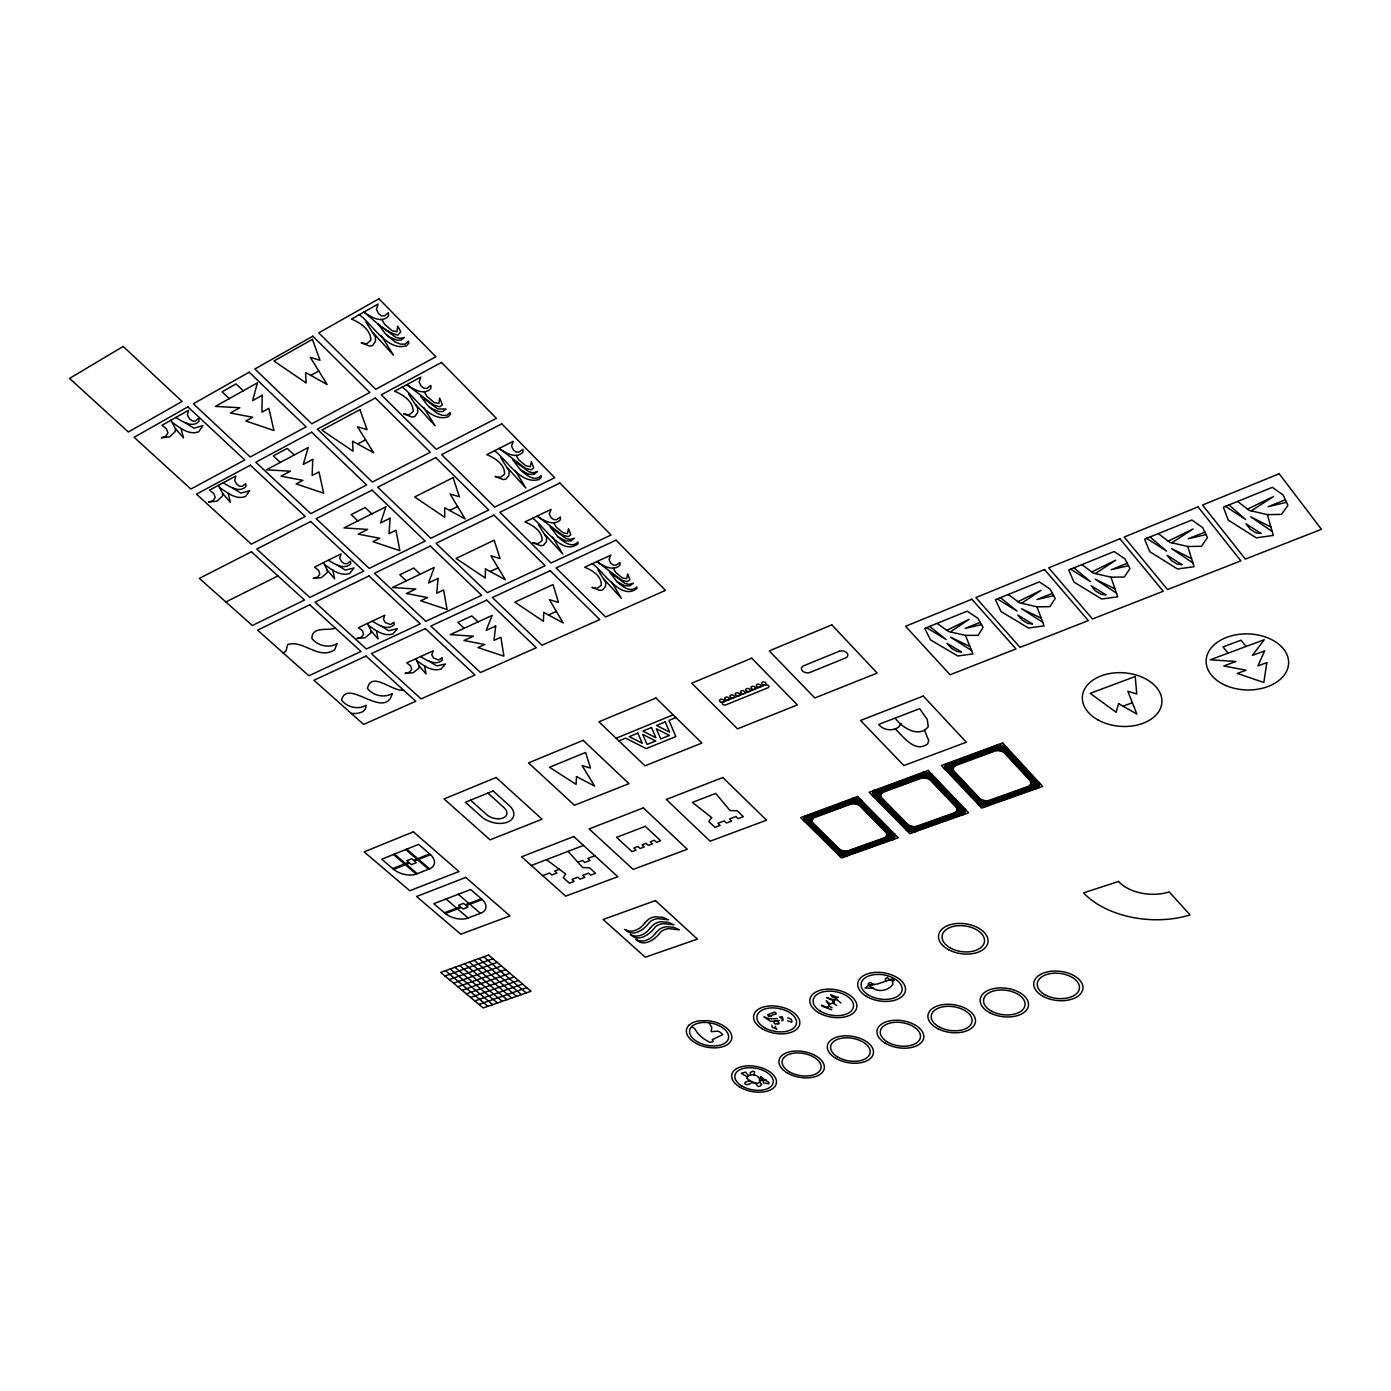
<?xml version="1.0" encoding="UTF-8"?>
<svg xmlns="http://www.w3.org/2000/svg" width="1391" height="1391" viewBox="0 0 1391 1391"><rect width="100%" height="100%" fill="white"/><g stroke="black" fill="none" stroke-linecap="round" stroke-linejoin="round"><path stroke-width="1.5" d="M841.016 1003.015L836.495 999.486L834.287 1000.199L832.809 1001.416L834.322 1002.355L828.845 1004.563L828.88 1006.093L832.079 1007.745M874.017 984.498L870.262 985.315L868.019 983.837L870.088 982.394L874.017 984.498L877.53 983.993L892.518 978.795L894.43 980.29L892.483 981.003L890.692 979.612M828.88 1006.093C827.158 1010.144 820.203 1002.65 821.698 1006.041L831.748 1009.779M750.271 1080.894L746.637 1078.216L747.193 1076.808C750.566 1073.417 757.156 1074.356 759.469 1078.494L759.608 1082.128L758.078 1083.206L751.714 1082.702C744.759 1087.623 741.107 1081.45 750.271 1080.894L754.687 1082.911M829.54 1003.711L826.237 1000.72L828.845 1004.563M838.46 997.138L836.547 997.816L836.495 999.486M750.601 1074.826L750.236 1072.461L752.966 1071.209L754.6 1071.852L753.974 1074.826M827.367 1006.806L828.149 1008.145M777.343 1018.664L769.397 1018.803L764.007 1016.943L770.701 1021.429L779.36 1020.507M901.09 723.424L898.603 727.197C892.153 731.37 883.633 730.484 878.643 724.45L919.607 708.645L927.293 719.477L928.249 726.728C918.947 738.604 901.698 727.493 895.195 718.069M771.831 1025.202L772.231 1027.34L776.804 1029.097L774.926 1027.184L775.639 1026.262M759.851 1080.737L766.058 1079.868L759.469 1078.494M777.482 1023.706L778.856 1022.507L777.952 1021.394L775.03 1020.977L773.918 1022.785L774.926 1023.985L779.203 1023.706M950.331 631.897L969.075 619.36L946.819 630.349M1021.55 603.259L1041.111 590.306L1017.986 601.66M1095.343 573.579L1115.756 560.173L1091.744 571.944M1171.831 542.803L1193.165 528.945L1168.197 541.116M1251.187 510.88L1273.495 496.517L1247.501 509.158M310.767 375.414L318.748 370.98M357.696 443.99L365.607 439.817M225.846 601.955L277.957 575.909M449.658 510.462L457.622 506.533M870.262 985.315L872.14 984.898M283.208 652.953L285.972 651.058L287.711 644.572C303.029 639.373 318.661 660.569 334.692 649.753L337.074 643.581C329.006 648.606 317.426 645.772 311.862 638.347C312.227 625.811 327.65 631.166 335.353 628.123M490.258 571.545L498.152 567.824M548.437 614.978L556.365 611.397M616.109 738.238L673.14 714.852M618.873 740.881L625.602 738.117L646.154 748.584L675.835 736.604L668.984 720.382L675.904 717.547M980.186 622.351L965.25 628.349L981.49 624.594M1052.413 593.348L1036.938 599.556L1053.665 595.661M1127.249 563.285L1111.2 569.719L1128.466 565.668M1204.849 532.11L1188.21 538.786L1206.032 534.561M1285.388 499.769L1268.123 506.707L1286.519 502.29M392.731 868.61L404.468 863.933L393.479 854.509M429.645 853.9L417.752 858.647L406.763 849.153M393.67 869.392L405.372 864.733L416.274 874.087M430.532 854.7L418.656 859.429L429.558 868.836M531.31 865.48L583.49 845.432M444.459 912.792L460.351 906.758L458.578 905.228L463.499 903.368L465.272 904.88L481.338 898.777M542.699 875.635L549.567 873.009L551.775 874.991L556.939 873.026L554.731 871.044L559.356 869.288M577.874 862.264L582.551 860.473L584.742 862.472L590.01 860.473L587.802 858.473L594.861 855.795M445.363 913.557L461.238 907.523L463.012 909.036L467.915 907.175L466.159 905.645L482.208 899.542M468.141 918.008L480.434 913.383A16.953 9.998 15.3 0 0 482.486 899.803L470.697 889.527L433.801 903.698L445.659 913.783A16.901 9.928 15.4 0 0 461.603 919.068L462.629 919.051A16.901 9.928 15.4 0 0 468.141 918.008L457.552 908.914M873.496 988.079L865.08 988.062L868.297 985.315L873.374 988.514C879.964 992.392 888.414 990.409 892.9 984.289L892.483 981.003M1123.041 706.176L1132.378 702.733M445.033 976.047L492.883 958.712M449.31 979.629L497.178 962.363M453.588 983.194L501.438 965.997M457.848 986.758L505.698 969.631M462.108 990.322L509.958 973.265M466.35 993.852L514.201 976.882M470.593 997.399L518.426 980.481M474.818 1000.929L522.633 984.08M479.026 1004.441L526.841 987.662M781.812 1020.698L783.098 1020.298L782.351 1016.838L779.499 1016.995L782.664 1019.464M1267.392 514.635L1281.424 514.392L1287.927 505.385L1283.284 495.126L1272.4 487.319L1223.385 507.211L1228.27 520.095L1256.264 537.865L1273.287 535.431L1267.392 514.635L1249.083 510.375L1237.642 501.421M1187.74 546.489L1201.424 546.28L1207.492 537.569L1202.659 527.606L1191.844 520.008L1144.619 539.169L1149.748 551.688L1177.568 569.006L1194.087 566.676L1187.74 546.489L1169.761 542.316L1158.338 533.605M1110.974 577.195L1124.293 577.022L1129.979 568.589L1124.989 558.921L1114.208 551.514L1068.671 569.98L1074.043 582.134L1101.672 599.017L1117.721 596.809L1110.974 577.195L1093.291 573.092L1081.92 564.607M1036.921 606.806L1049.927 606.685L1055.23 598.513L1050.083 589.089L1039.355 581.873L995.434 599.695L1000.998 611.518L1028.453 627.984L1044.067 625.863L1036.921 606.806L1019.551 602.79L1008.197 594.513M965.441 635.391L978.134 635.304L983.089 627.376L977.803 618.213L967.128 611.188L924.737 628.384L930.492 639.895L957.756 655.961L972.935 653.926L965.441 635.391L948.366 631.444L937.065 623.377M403.46 690.075C392.488 692.057 371.449 670.34 367.45 688.406C372.927 695.709 384.281 698.282 392.262 693.553C384.907 721.042 347.124 677.034 341.56 700.16C347.037 707.341 358.252 709.966 366.181 705.272C366.042 713.218 357.191 713.809 351.262 713.444M787.671 1020.855L791.757 1022.159L792.001 1021.22L790.992 1019.012L787.636 1017.951M834.287 1000.998L826.619 997.608L834.287 1000.199M175.857 417.456C182.012 421.299 192.706 428.619 199.069 421.16L198.722 418.256L195.296 421.073L192.427 420.986L189.541 418.83L187.368 415.057L188.515 410.31L161.965 425.298L166.398 428.724L167.928 432.914L165.877 436.2L161.304 437.782L169.789 436.826L175.37 431.297L175.405 428.567L170.937 420.238M223.273 482.764C229.341 486.52 239.652 493.492 246.016 486.415L245.72 483.668L242.312 486.311L239.495 486.224L236.696 484.155L234.627 480.538L235.827 476.035L209.467 490.171L213.762 493.457L215.205 497.474L213.136 500.586L208.598 502.064L216.944 501.195L222.543 495.961L222.63 493.37L218.387 485.389M328.398 560.208C334.414 563.946 344.29 570.414 350.706 563.824L350.532 561.199L347.055 563.685L344.272 563.581L341.595 561.599L339.7 558.174L341.073 553.896L314.47 567.128L318.574 570.275L319.826 574.083L317.652 577.039L313.114 578.413L321.391 577.63L327.128 572.692L327.32 570.24L323.477 562.642M372.284 621.151C378.213 624.82 387.741 630.975 394.122 624.733L394.001 622.229L390.541 624.594L385.22 622.559L383.412 619.273L384.838 615.205L358.461 627.689L362.425 630.714L363.59 634.366L361.399 637.165L356.931 638.452L365.085 637.756L370.806 633.079L371.032 630.732L367.38 623.464M420.621 656.569C426.515 660.238 435.887 666.15 442.286 660.116L442.199 657.682L438.721 659.977L433.47 657.995L431.732 654.778L433.244 650.814L406.746 662.898L410.641 665.854L411.736 669.419L409.493 672.149L405.024 673.383L413.144 672.74L418.917 668.184L419.195 665.906L415.718 658.812M770.423 1016.404L769.101 1016.073L771.188 1016.386C771.153 1013.483 779.725 1015.308 774.631 1012.109L767.71 1014.665L768.754 1016.63M755.661 1083.641L758.182 1086.545L759.834 1086.249L761.659 1084.371L759.608 1082.128M836.13 998.512L832.044 996.912L830.566 994.565L837.504 997.469M832.6 1002.737L836.6 1005.45M691.623 1026.749L694.109 1028.245A8.676 4.938 11.8 0 1 695.43 1029.636L695.9 1030.505A33.088 18.97 11.3 0 0 705.428 1039.859L710.088 1042.485L713.287 1041.459L712.227 1039.72L722.781 1034.608L720.347 1032.418A3.634 2.069 11.4 0 0 717.408 1031.2L711.097 1031.653L711.809 1027.445L709.062 1022.75M969.91 646.467L950.522 637.2L971.509 650.432M747.193 1076.808L741.229 1073.278L745.698 1072.113L748.48 1075.799M1041.181 618.195L1021.585 608.702L1042.711 622.264M1115.008 588.897L1095.221 579.178L1116.451 593.088M1191.531 558.539L1171.535 548.576L1192.887 562.851M1270.905 527.05L1250.718 516.826L1272.174 531.484M368.598 625.498C375.674 630.314 383.829 636.904 392.992 633.896L397.426 628.662L388.698 630.714L380.925 625.915M416.883 660.795C423.872 665.576 431.923 671.957 440.964 669.054L445.485 663.976L436.757 665.941L429.124 661.229M324.746 564.781C331.98 569.701 340.326 576.639 349.715 573.422L354.131 567.928L345.281 570.119L337.3 565.129M219.778 487.632C227.22 492.605 235.774 500.012 245.425 496.552L249.667 490.727L240.799 493.11L232.488 487.911M172.397 422.568C180.013 427.663 188.776 435.47 198.67 431.784L202.877 425.646L193.888 428.185L185.333 422.794M598.026 570.032L605.833 582.655L605.468 586.446L602.494 589.94L599.712 590.358L591.94 587.419L597.069 588.341L601.242 585.402C602.042 576.117 592.114 570.31 584.672 567.198L610.927 555.131L608.997 559.495L610.597 563.007L613.188 565.042L616.074 565.146L620.003 562.59L619.899 565.268C613.118 571.788 603.068 565.876 596.913 561.564L621.638 580.099L627.185 581.629L629.862 579.873L627.724 573.979L626.559 578.708L622.16 577.804L615.604 572.31L613.257 568.154M538.473 524.807L546.646 537.778L546.35 541.708L543.446 545.324L540.664 545.741L532.77 542.751L537.952 543.69L542.09 540.63C542.664 531.119 532.614 525.155 524.946 521.938L551.097 509.384L549.271 513.888L550.958 517.504L553.618 519.591L556.539 519.695L560.434 517.052L560.382 519.799C553.618 526.598 543.359 520.39 537.152 516.078L562.503 535.1L568.137 536.648L570.779 534.822L568.502 528.754L567.424 533.64L562.972 532.718L556.244 527.085L553.774 522.807M500.673 457.569L509.193 471.166L508.967 475.287L506.046 479.095L503.212 479.565L495.109 476.47L500.412 477.409L504.585 474.192C505.072 464.316 494.831 458.022 486.833 454.648L513.296 441.295L511.505 446.042L513.296 449.849L516.026 452.023L519.017 452.092L522.946 449.293L522.946 452.197C516.131 459.395 505.472 452.857 499.178 448.424L525.311 468.245L531.084 469.845L533.761 467.915L531.345 461.551L530.319 466.68L525.763 465.759L518.808 459.865L516.235 455.396M408.624 394.175L417.717 408.276L417.63 412.571L414.848 416.552L411.997 417.057L403.703 413.875L409.093 414.831L413.197 411.458C413.318 401.234 402.903 394.748 394.557 391.201L420.795 377.135L419.143 382.09L421.09 386.037L423.925 388.298L426.933 388.367L430.793 385.429L430.897 388.454C424.133 396.035 413.127 389.08 406.798 384.646L433.87 405.146L439.747 406.781L442.39 404.764L439.712 398.139L438.861 403.494L434.235 402.555L427.02 396.452L424.255 391.81M365.92 322.086L375.431 336.865L375.414 341.386L372.632 345.594L369.745 346.133L361.243 342.847L366.737 343.82L370.858 340.239C370.875 329.632 360.252 322.782 351.523 319.061L378.039 304.09L376.457 309.324L378.491 313.462L381.43 315.809L384.507 315.861L388.402 312.749L388.558 315.931C381.777 323.981 370.319 316.644 363.886 312.088C374.562 320.33 384.351 331.823 397.878 335.144L400.799 331.754L397.704 326.068L396.922 331.719L392.192 330.745L384.716 324.381L381.812 319.513M765.519 1080.338L768.788 1082.302L768.945 1083.78L763.589 1082.963L763.329 1080.703M926.545 627.654L946.123 639.495L929.605 626.402M997.312 598.93L1017.012 611.084L1000.477 597.643M1070.618 569.197L1090.457 581.647L1073.904 567.858M1146.636 538.352L1166.597 551.132L1150.044 536.961M1225.488 506.359L1245.571 519.469L1229.018 504.916M609.536 571.962L616.874 581.577L624.524 585.663L629.862 585.837L633.357 583.212L629.08 584.376L625.115 583.507L613.24 574.831M550.106 526.754L557.739 536.63L565.546 540.821L570.919 540.977L574.379 538.247L570.101 539.465L566.085 538.578L553.914 529.675M420.691 396.174L427.489 405.32L431.679 408.641L438.791 411.58L442.86 411.475L446.042 409.024L437.765 408.919L424.759 399.321M512.566 459.552L520.495 469.897L528.51 474.244L534.005 474.383L537.482 471.497L533.136 472.784L529.032 471.879L516.478 462.612M378.265 324.12L385.359 333.701L389.671 337.178L396.974 340.204L401.13 340.082L404.329 337.474L400.156 338.361L395.896 337.422L382.473 327.407M546.489 859.655L565.668 874.035L563.199 877.669L569.336 883.163L574.135 881.372L571.944 879.408L577.821 877.199L580.012 879.164L584.829 877.356L582.638 875.374L588.549 873.148L590.74 875.13L595.591 873.322L589.454 867.758L582.707 867.584L568.015 851.379M592.34 563.668C603.016 570.779 620.96 601.208 636.904 588.463L636.73 586.915C630.801 593.453 621.673 586.115 616.874 581.577M532.597 518.269C543.464 525.276 562.016 556.869 578.082 543.655L577.874 542.055C571.962 548.871 562.59 541.186 557.739 536.63M402.225 387.098C414.57 395.844 429.819 423.09 448.285 416.761L450.371 414.327L450.058 412.588L446.685 415.422L442.182 415.3L437.104 413.336L429.071 406.902M494.553 450.754C507.002 460.004 520.617 485.042 539.204 479.46L541.342 477.148L541.099 475.461C535.152 482.677 525.415 474.557 520.495 469.897M359.261 314.696C371.971 323.616 387.741 352.323 406.746 345.594L408.832 343.021L408.485 341.195L405.094 344.203L400.504 344.099L395.287 342.064L386.994 335.353M445.45 970.727L487.945 1006.302M450.197 969.005L492.692 1004.65M459.708 965.545L502.203 1001.329M454.944 967.284L497.439 1002.981M469.289 962.068L511.766 997.99M464.49 963.807L506.967 999.66M474.088 960.312L516.565 996.304M483.738 956.799L526.198 992.931M478.921 958.555L521.382 994.617M394.453 854.109L405.442 863.55L408.624 862.281L406.798 860.699L411.719 858.734L413.544 860.316L416.761 859.029L405.772 849.553M417.265 873.704L406.346 864.333L409.545 863.063L411.371 864.628L416.292 862.681L414.466 861.099L417.665 859.829L428.584 869.236M446.024 899.003L456.665 908.149M458.317 894.291L468.958 903.489M469.845 904.254L480.434 913.383M470.558 800.19L486.711 814.639A11.823 7.303 15.5 0 0 503.02 817.995A11.823 7.303 15.5 0 0 504.046 807.649L487.893 793.096M464.125 628.28L457.865 622.368L471.827 615.935L478.087 621.881M406.294 580.864L399.826 574.779L413.753 568.05L420.221 574.187M280.269 462.438L273.314 455.883L287.241 448.424L294.196 455.013M229.289 398.626L222.073 391.81L236.07 383.916L243.286 390.784M357.852 520.93L351.158 514.6L365.172 507.489L371.866 513.87M895.178 728.849C903.263 736.465 914.861 753.418 927.641 743.942L928.719 740.568L924.528 730.275M763.346 1078.616L760.529 1076.721L761.972 1078.512M415.7 404.59L435.105 425.75L423.646 407.407M373.31 333.005L393.462 355.14L381.464 335.926M544.855 534.387L562.729 553.948L552.453 537.048M604.146 579.351L621.412 598.391L611.623 581.96M507.315 467.619L525.833 488.032L515.105 470.367M1228.114 653.144L1223.002 646.919L1241.015 640.208L1246.11 646.467M175.405 428.567L183.508 437.956L181.091 428.48M222.63 493.37L230.419 502.36L228.228 493.318M327.32 570.24L334.64 578.83L332.849 570.24M371.032 630.732L378.091 638.973L376.474 630.749M419.195 665.906L426.046 673.957L424.603 665.941M885.667 981.142L885.354 978.829L887.562 977.49L889.892 980.186M804.815 821.698A7.042 4.486 10.3 0 1 803.668 819.977L804.467 816.639A7.042 4.486 10.3 0 1 806.293 815.526M847.119 855.952A6.972 4.382 9.7 0 1 844.667 856.421L839.451 855.343A6.972 4.382 9.7 0 1 837.486 853.97M892.518 839.816A7.059 4.469 8.9 0 0 894.413 838.721L895.352 835.417A7.059 4.469 8.9 0 0 894.257 833.696M851.848 798.677A7.129 4.573 9.5 0 1 854.37 798.173L859.725 799.286A7.129 4.573 9.5 0 1 861.742 800.712M922.233 772.648A7.268 4.729 8.3 0 1 924.824 772.127L930.283 773.257A7.268 4.729 8.3 0 1 932.3 774.717M873.322 796.452A7.181 4.625 9.1 0 1 872.192 794.678L873.113 791.253A7.181 4.625 9.1 0 1 875.043 790.105M962.624 814.883A7.198 4.625 7.7 0 0 964.589 813.752L965.667 810.344A7.198 4.625 7.7 0 0 964.589 808.588M915.608 831.592A7.111 4.521 8.5 0 1 913.087 832.079L907.784 830.983A7.111 4.521 8.5 0 1 905.802 829.575M987.749 805.945A7.251 4.677 7.2 0 1 985.141 806.432L979.733 805.319A7.251 4.677 7.2 0 1 977.751 803.876M1036.486 788.61A7.355 4.782 6.3 0 0 1038.538 787.445L1039.755 783.933A7.355 4.782 6.3 0 0 1038.712 782.125M996.408 745.211A7.424 4.903 6.8 0 1 999.103 744.672L1004.65 745.819A7.424 4.903 6.8 0 1 1006.667 747.332M945.515 769.866A7.32 4.799 7.8 0 1 944.402 768.041L945.463 764.494A7.32 4.799 7.8 0 1 947.462 763.311M485.442 568.919L485.337 578.047L456.074 558.452L494.135 540.195L500.047 558.539L490.936 555.809L505.316 579.717L485.442 568.919M262.238 395.27L261.943 412.136L268.828 408.328L273.975 430.532L245.842 421.004L252.675 417.248L230.384 413.005L239.826 407.737L215.396 406.415L257.405 382.855L252.64 400.608L262.238 395.27M1031.739 782.89L1030.453 785.776A7.355 4.782 6.4 0 1 1028.384 786.941L989.384 800.851A7.268 4.695 7.2 0 1 986.775 801.355L981.368 800.242A7.268 4.695 7.2 0 1 979.368 798.782L953.583 771.518A7.338 4.799 7.6 0 1 952.487 769.71L953.565 766.163A7.338 4.799 7.6 0 1 955.565 764.98L994.721 750.549A7.407 4.886 6.9 0 1 997.382 750.01L1002.928 751.157A7.407 4.886 6.9 0 1 1004.945 752.653L1030.592 780.438A7.355 4.782 6.4 0 1 1031.635 782.264L1031.739 782.89M1032.765 783.098L1031.461 785.985A7.355 4.782 6.4 0 1 1029.41 787.15L989.192 801.494A7.268 4.695 7.2 0 1 986.567 801.998L981.159 800.868A7.268 4.695 7.2 0 1 979.177 799.425L952.574 771.31A7.338 4.799 7.6 0 1 951.479 769.501L952.539 765.954A7.338 4.799 7.6 0 1 954.556 764.772L994.93 749.888A7.407 4.886 6.9 0 1 997.608 749.349L1003.137 750.497A7.407 4.886 6.9 0 1 1005.171 751.992L1031.6 780.647A7.355 4.782 6.4 0 1 1032.644 782.472L1032.765 783.098M1033.774 783.307L1032.47 786.193A7.355 4.782 6.4 0 1 1030.418 787.358L988.984 802.12A7.268 4.695 7.2 0 1 986.375 802.624L980.951 801.512A7.268 4.695 7.2 0 1 978.968 800.068L951.566 771.101A7.338 4.799 7.7 0 1 950.47 769.293L951.531 765.745A7.338 4.799 7.7 0 1 953.548 764.563L995.139 749.227A7.424 4.886 6.8 0 1 997.816 748.688L1003.363 749.819A7.424 4.886 6.8 0 1 1005.38 751.331L1032.626 780.855A7.355 4.782 6.4 0 1 1033.669 782.681L1033.774 783.307M1034.782 783.516L1033.478 786.402A7.355 4.782 6.4 0 1 1031.427 787.567L988.775 802.763A7.268 4.695 7.2 0 1 986.167 803.268L980.759 802.155A7.268 4.695 7.2 0 1 978.76 800.694L950.557 770.892A7.32 4.799 7.7 0 1 949.462 769.084L950.522 765.537A7.32 4.799 7.7 0 1 952.522 764.355L995.347 748.549A7.424 4.886 6.8 0 1 998.025 748.01L1003.572 749.158A7.424 4.886 6.8 0 1 1005.589 750.671L1033.635 781.064A7.355 4.782 6.4 0 1 1034.678 782.89L1034.782 783.516M1035.808 783.724L1034.487 786.611A7.355 4.782 6.4 0 1 1032.435 787.775L988.566 803.407A7.268 4.695 7.2 0 1 985.958 803.894L980.551 802.781A7.268 4.695 7.2 0 1 978.568 801.338L949.549 770.684A7.32 4.799 7.7 0 1 948.453 768.875L949.514 765.328A7.32 4.799 7.7 0 1 951.514 764.146L995.556 747.889A7.424 4.886 6.8 0 1 998.234 747.35L1003.798 748.48A7.424 4.886 6.8 0 1 1005.815 749.992L1034.643 781.273A7.355 4.782 6.4 0 1 1035.686 783.098L1035.808 783.724M1036.817 783.933L1035.513 786.819A7.355 4.782 6.4 0 1 1033.443 787.984L988.358 804.033A7.268 4.695 7.2 0 1 985.75 804.537L980.342 803.424A7.268 4.695 7.2 0 1 978.36 801.981L948.54 770.475A7.32 4.799 7.7 0 1 947.445 768.667L948.506 765.12A7.32 4.799 7.7 0 1 950.505 763.937L995.782 747.21A7.424 4.886 6.8 0 1 998.46 746.671L1004.006 747.819A7.424 4.886 6.8 0 1 1006.023 749.332L1035.669 781.499A7.355 4.782 6.4 0 1 1036.712 783.307L1036.817 783.933M1037.825 784.141L1036.521 787.028A7.355 4.782 6.3 0 1 1034.452 788.193L988.149 804.676A7.251 4.677 7.2 0 1 985.558 805.163L980.151 804.05A7.251 4.677 7.2 0 1 978.169 802.607L947.532 770.266A7.32 4.799 7.7 0 1 946.419 768.458L947.48 764.911A7.32 4.799 7.7 0 1 949.479 763.729L995.991 746.55A7.424 4.903 6.8 0 1 998.668 746.011L1004.215 747.158A7.424 4.903 6.8 0 1 1006.249 748.654L1036.678 781.707A7.355 4.782 6.3 0 1 1037.721 783.516L1037.825 784.141M1038.834 784.35L1037.53 787.236A7.355 4.782 6.3 0 1 1035.478 788.401L987.958 805.302A7.251 4.677 7.2 0 1 985.35 805.806L979.942 804.693A7.251 4.677 7.2 0 1 977.96 803.25L946.523 770.075A7.32 4.799 7.8 0 1 945.411 768.249L946.471 764.702A7.32 4.799 7.8 0 1 948.471 763.52L996.199 745.889A7.424 4.903 6.8 0 1 998.877 745.333L1004.441 746.48A7.424 4.903 6.8 0 1 1006.458 747.993L1037.686 781.916A7.355 4.782 6.3 0 1 1038.729 783.724L1038.834 784.35M543.725 612.423L543.394 621.273L514.809 602.147L553.027 584.585L558.469 602.39L549.48 599.712L563.199 622.977L543.725 612.423M312.749 459.413L312.14 475.531L318.991 471.932L323.634 493.162L296.144 483.912L302.925 480.364L281.069 476.174L290.476 471.201L266.463 469.81L308.228 447.537L303.221 464.455L312.749 459.413M576.517 776.613L576.1 784.35L549.515 767.258L585.594 752.479L590.48 768.075L582.081 765.624L594.67 786.106L576.517 776.613M390.106 518.182L389.028 533.657L395.931 530.232L399.878 550.68L372.927 541.655L379.76 538.265L358.235 534.127L367.693 529.397L343.942 527.937L385.985 506.741L380.525 522.981L390.106 518.182M438.095 578.413L436.739 593.209L443.59 589.975L447.102 609.554L420.725 600.773L427.524 597.556L406.415 593.505L415.822 589.019L392.471 587.506L434.253 567.441L428.567 582.951L438.095 578.413M495.7 626.037L494.014 640.347L500.882 637.252L503.89 656.187L477.965 647.58L484.781 644.52L463.951 640.503L473.375 636.209L450.267 634.644L492.153 615.431L486.155 630.384L495.7 626.037M804.52 818.395L804.641 820.168A7.042 4.486 10.3 0 0 805.789 821.89L837.643 853.361A6.972 4.382 9.7 0 0 839.608 854.735L844.824 855.813A6.972 4.382 9.7 0 0 847.275 855.361L891.544 839.608A7.059 4.469 9 0 0 893.439 838.512L894.378 835.209A7.059 4.469 9 0 0 893.283 833.487L861.568 801.355A7.129 4.573 9.5 0 0 859.568 799.912L854.213 798.817A7.129 4.573 9.5 0 0 851.692 799.303L807.284 815.735A7.042 4.486 10.3 0 0 805.441 816.83L804.52 818.395M805.493 818.604L805.615 820.377A7.042 4.486 10.3 0 0 806.763 822.098L837.799 852.77A6.972 4.382 9.7 0 0 839.764 854.144L844.98 855.222A6.972 4.382 9.7 0 0 847.432 854.752L890.57 839.416A7.059 4.469 9 0 0 892.466 838.321L893.405 835A7.059 4.469 9 0 0 892.292 833.296L861.412 801.981A7.129 4.573 9.5 0 0 859.395 800.538L854.039 799.442A7.129 4.573 9.5 0 0 851.518 799.947L808.258 815.926A7.042 4.486 10.3 0 0 806.415 817.039L805.493 818.604M806.467 818.795L806.589 820.568A7.042 4.486 10.3 0 0 807.736 822.29L837.956 852.161A6.972 4.382 9.7 0 0 839.921 853.535L845.137 854.63A6.972 4.382 9.7 0 0 847.606 854.161L889.597 839.208A7.059 4.469 9 0 0 891.492 838.112L892.413 834.809A7.059 4.469 9 0 0 891.318 833.087L861.238 802.607A7.129 4.573 9.5 0 0 859.221 801.181L853.883 800.068A7.129 4.573 9.5 0 0 851.362 800.573L809.232 816.134A7.042 4.486 10.3 0 0 807.389 817.247L806.467 818.795M807.441 819.003L807.562 820.777A7.042 4.486 10.2 0 0 808.71 822.498L838.112 851.57A6.99 4.382 9.7 0 0 840.077 852.944L845.293 854.022A6.99 4.382 9.7 0 0 847.762 853.57L888.623 838.999A7.059 4.469 9 0 0 890.501 837.921L891.44 834.6A7.059 4.469 9 0 0 890.344 832.896L861.081 803.233A7.129 4.573 9.5 0 0 859.064 801.807L853.709 800.694A7.129 4.573 9.5 0 0 851.205 801.199L810.205 816.326A7.042 4.486 10.2 0 0 808.362 817.439L807.441 819.003M808.414 819.195L808.536 820.986A7.042 4.486 10.2 0 0 809.684 822.69L838.269 850.962A6.99 4.382 9.7 0 0 840.234 852.353L845.467 853.431A6.99 4.382 9.7 0 0 847.919 852.961L887.649 838.808A7.059 4.469 9 0 0 889.527 837.712L890.466 834.409A7.059 4.469 9 0 0 889.371 832.687L860.907 803.859A7.129 4.573 9.5 0 0 858.89 802.433L853.552 801.32A7.129 4.573 9.5 0 0 851.031 801.825L811.179 816.534A7.042 4.486 10.2 0 0 809.336 817.647L808.414 819.195M809.388 819.403L809.51 821.177A7.042 4.486 10.2 0 0 810.657 822.898L838.425 850.37A6.99 4.399 9.7 0 0 840.39 851.744L845.624 852.822A6.99 4.399 9.7 0 0 848.075 852.37L886.676 838.599A7.059 4.469 9 0 0 888.553 837.504L889.492 834.2A7.059 4.469 9 0 0 888.38 832.479L860.733 804.485A7.129 4.573 9.5 0 0 858.734 803.059L853.396 801.964A7.129 4.573 9.5 0 0 850.875 802.451L812.153 816.743A7.042 4.486 10.2 0 0 810.327 817.838L809.388 819.403M810.362 819.612L810.484 821.385A7.042 4.486 10.2 0 0 811.631 823.107L838.582 849.762A6.99 4.399 9.7 0 0 840.547 851.136L845.78 852.231A6.99 4.399 9.7 0 0 848.232 851.761L885.702 838.408A7.059 4.469 9.1 0 0 887.58 837.312L888.519 833.991A7.059 4.469 9.1 0 0 887.406 832.287L860.577 805.111A7.111 4.556 9.5 0 0 858.56 803.685L853.222 802.59A7.111 4.556 9.5 0 0 850.718 803.076L813.144 816.934A7.042 4.486 10.2 0 0 811.301 818.047L810.362 819.612M811.336 819.803L811.457 821.577A7.042 4.486 10.2 0 0 812.605 823.298L838.738 849.171A6.99 4.399 9.7 0 0 840.703 850.544L845.937 851.622A6.99 4.399 9.7 0 0 848.388 851.153L884.711 838.199A7.059 4.469 9.1 0 0 886.606 837.104L887.528 833.8A7.059 4.469 9.1 0 0 886.432 832.079L860.403 805.737A7.111 4.556 9.5 0 0 858.403 804.311L853.066 803.216A7.111 4.556 9.5 0 0 850.544 803.702L814.118 817.143A7.042 4.486 10.2 0 0 812.274 818.256L811.336 819.803M1266.801 662.638L1263.828 682.494L1237.312 673.418L1246.075 670.219L1223.802 665.959L1235.938 661.473L1210.257 659.786L1264.263 639.721L1252.404 655.404L1264.715 650.866L1257.951 665.872L1266.801 662.638M873.113 793.061L873.183 794.887A7.181 4.625 9.1 0 0 874.313 796.66L905.976 828.949A7.111 4.521 8.5 0 0 907.958 830.357L913.261 831.453A7.111 4.521 8.5 0 0 915.8 830.983L961.633 814.674A7.198 4.625 7.7 0 0 963.598 813.544L964.676 810.136A7.198 4.625 7.7 0 0 963.598 808.38L932.109 775.378A7.268 4.729 8.3 0 0 930.092 773.9L924.632 772.787A7.268 4.729 8.3 0 0 922.042 773.292L876.034 790.314A7.181 4.625 9.1 0 0 874.104 791.462L873.113 793.061M874.104 793.27L874.174 795.096A7.181 4.625 9.1 0 0 875.304 796.852L906.167 828.341A7.111 4.538 8.5 0 0 908.132 829.749L913.452 830.844A7.111 4.538 8.5 0 0 915.973 830.357L960.642 814.465A7.198 4.625 7.7 0 0 962.607 813.335L963.667 809.927A7.198 4.625 7.7 0 0 962.607 808.171L931.918 776.022A7.268 4.729 8.3 0 0 929.901 774.544L924.459 773.431A7.268 4.729 8.3 0 0 921.85 773.952L877.025 790.523A7.181 4.625 9.1 0 0 875.113 791.653L874.104 793.27M875.095 793.479L875.165 795.304A7.181 4.625 9.1 0 0 876.295 797.06L906.341 827.715A7.111 4.538 8.5 0 0 908.323 829.123L913.626 830.236A7.111 4.538 8.5 0 0 916.165 829.749L959.651 814.257A7.198 4.625 7.7 0 0 961.616 813.126L962.676 809.736A7.198 4.625 7.7 0 0 961.598 807.962L931.727 776.665A7.268 4.729 8.3 0 0 929.71 775.204L924.267 774.074A7.268 4.729 8.3 0 0 921.659 774.596L878.017 790.714A7.181 4.625 9.1 0 0 876.104 791.862L875.095 793.479M876.087 793.67L876.174 795.496A7.181 4.625 9 0 0 877.286 797.269L906.515 827.106A7.111 4.538 8.5 0 0 908.497 828.514L913.8 829.61A7.111 4.538 8.5 0 0 916.339 829.123L958.642 814.065A7.198 4.625 7.8 0 0 960.625 812.935L961.685 809.527A7.198 4.625 7.8 0 0 960.607 807.754L931.535 777.308A7.268 4.729 8.3 0 0 929.518 775.848L924.076 774.717A7.268 4.729 8.3 0 0 921.485 775.239L879.008 790.923A7.181 4.625 9 0 0 877.095 792.07L876.087 793.67M877.095 793.878L877.165 795.704A7.181 4.625 9 0 0 878.277 797.478L906.689 826.48A7.111 4.538 8.5 0 0 908.671 827.906L913.991 829.001A7.111 4.538 8.5 0 0 916.513 828.514L957.651 813.857A7.198 4.625 7.8 0 0 959.634 812.727L960.694 809.319A7.198 4.625 7.8 0 0 959.616 807.562L931.344 777.969A7.268 4.729 8.3 0 0 929.327 776.491L923.885 775.378A7.268 4.729 8.3 0 0 921.294 775.882L879.999 791.131A7.181 4.625 9 0 0 878.086 792.279L877.095 793.878M878.086 794.087L878.156 795.913A7.181 4.625 9 0 0 879.268 797.686L906.88 825.871A7.111 4.538 8.5 0 0 908.862 827.28L914.165 828.375A7.111 4.538 8.5 0 0 916.704 827.888L956.66 813.648A7.198 4.625 7.8 0 0 958.642 812.518L959.686 809.11A7.198 4.625 7.8 0 0 958.625 807.354L931.153 778.612A7.268 4.729 8.3 0 0 929.136 777.152L923.694 776.022A7.268 4.729 8.3 0 0 921.103 776.543L881.007 791.34A7.181 4.625 9 0 0 879.077 792.487L878.086 794.087M879.077 794.296L879.147 796.121A7.181 4.625 9 0 0 880.26 797.878L907.054 825.246A7.129 4.538 8.5 0 0 909.036 826.654L914.356 827.767A7.129 4.538 8.5 0 0 916.878 827.28L955.669 813.439A7.198 4.625 7.8 0 0 957.634 812.309L958.695 808.901A7.198 4.625 7.8 0 0 957.617 807.145L930.962 779.256A7.268 4.712 8.3 0 0 928.945 777.795L923.52 776.665A7.268 4.712 8.3 0 0 920.929 777.186L881.998 791.549A7.181 4.625 9 0 0 880.068 792.679L879.077 794.296M880.068 794.504L880.138 796.33A7.181 4.625 9 0 0 881.251 798.086L907.228 824.637A7.129 4.538 8.5 0 0 909.21 826.045L914.53 827.141A7.129 4.538 8.5 0 0 917.069 826.654L954.678 813.231A7.198 4.625 7.8 0 0 956.643 812.118L957.703 808.693A7.198 4.625 7.8 0 0 956.625 806.936L930.77 779.899A7.251 4.712 8.3 0 0 928.771 778.438L923.328 777.308A7.251 4.712 8.3 0 0 920.738 777.83L882.989 791.74A7.181 4.625 9 0 0 881.077 792.887L880.068 794.504M1118.607 703.637L1116.156 712.279L1090.196 693.344L1135.212 676.513L1136.76 693.97L1127.823 691.275L1136.882 714.105L1118.607 703.637M711.67 817.612L708.819 821.507L714.922 827.332L720.103 825.385L717.93 823.316L724.294 820.916L726.467 823.003L731.683 821.038L729.51 818.951L735.909 816.534L738.082 818.638L743.333 816.673L737.247 810.762L730.119 810.623L715.722 793.409L692.405 802.381L711.67 817.612M644.85 922.859C640.747 929.101 631.792 933.83 624.802 929.397C632.766 937.917 644.311 929.675 649.597 922.216A16.049 9.581 12.4 0 1 657.821 918.651L668.532 919.834L662.829 917.382L655.7 916.739A16.049 9.598 12.4 0 0 647.476 920.303L644.85 922.859M650.345 927.832C646.224 934.057 637.287 938.751 630.297 934.335C638.243 942.82 649.788 934.613 655.074 927.188A16.014 9.563 12.3 0 1 663.298 923.641L673.992 924.824L668.323 922.372L661.194 921.729A16.031 9.563 12.4 0 0 652.97 925.276L650.345 927.832M655.804 932.77C651.666 938.977 642.746 943.654 635.774 939.238C643.72 947.706 655.231 939.516 660.551 932.144A15.996 9.528 12.2 0 1 668.758 928.632L679.451 929.814L673.783 927.362L666.654 926.719A15.996 9.528 12.3 0 0 658.447 930.231L655.804 932.77M813.248 818.447L812.831 818.934A7.042 4.486 10.2 0 0 812.274 821.177L812.431 821.785A7.042 4.486 10.2 0 0 813.579 823.507L838.895 848.562A6.99 4.399 9.7 0 0 840.86 849.936L841.659 850.301A6.99 4.399 9.7 0 0 845.206 851.031L846.093 851.014A6.99 4.399 9.7 0 0 848.545 850.562L883.737 837.991A7.059 4.469 9.1 0 0 885.632 836.913L886.067 836.426A7.059 4.469 9.1 0 0 886.693 834.183L886.554 833.592A7.059 4.469 9.1 0 0 885.458 831.87L860.247 806.363A7.111 4.556 9.6 0 0 858.23 804.937L857.412 804.572A7.111 4.556 9.6 0 0 853.813 803.842L852.892 803.842A7.111 4.556 9.6 0 0 850.388 804.328L815.091 817.352A7.042 4.486 10.2 0 0 813.248 818.447M882.068 793.096L881.616 793.583A7.181 4.625 9 0 0 880.99 795.913L881.129 796.521A7.181 4.625 9 0 0 882.259 798.295L907.419 824.011A7.129 4.556 8.5 0 0 909.384 825.419L910.201 825.785A7.129 4.556 8.5 0 0 913.8 826.532L914.704 826.515A7.129 4.556 8.5 0 0 917.243 826.045L953.687 813.04A7.198 4.625 7.8 0 0 955.652 811.909L956.121 811.422A7.198 4.625 7.8 0 0 956.834 809.11L956.712 808.501A7.198 4.625 7.8 0 0 955.634 806.728L930.596 780.542A7.251 4.712 8.3 0 0 928.579 779.082L927.745 778.717A7.251 4.712 8.3 0 0 924.076 777.952L923.137 777.969A7.251 4.712 8.3 0 0 920.546 778.473L883.981 791.948A7.181 4.625 9 0 0 882.068 793.096M954.574 766.371L954.104 766.893A7.338 4.799 7.6 0 0 953.374 769.275L953.496 769.918A7.338 4.799 7.6 0 0 954.609 771.727L979.577 798.156A7.268 4.712 7.2 0 0 981.559 799.599L982.376 799.964A7.268 4.712 7.2 0 0 986.045 800.729L986.984 800.712A7.268 4.712 7.2 0 0 989.592 800.225L1027.375 786.732A7.355 4.782 6.5 0 0 1029.427 785.567L1029.931 785.063A7.355 4.782 6.5 0 0 1030.731 782.681L1030.627 782.055A7.355 4.782 6.5 0 0 1029.583 780.229L1004.737 753.331A7.407 4.869 6.9 0 0 1002.72 751.818L1001.885 751.436A7.407 4.869 6.9 0 0 998.129 750.671L997.173 750.688A7.407 4.869 6.9 0 0 994.495 751.227L956.573 765.189A7.338 4.799 7.6 0 0 954.574 766.371M689.24 1024.976L688.249 1026.019A23.073 13.162 11.5 0 0 703.481 1046.345A23.073 13.162 11.5 0 0 731.77 1038.416A23.073 13.162 11.5 0 0 707.41 1020.646L698.821 1020.89A23.073 13.162 11.5 0 0 691.796 1023.167L689.24 1024.976M692.057 1026.297L691.205 1027.184A19.804 11.302 11.5 0 0 703.637 1044.467A19.804 11.302 11.5 0 0 728.397 1038.573A19.804 11.302 11.5 0 0 709.584 1022.82L707.654 1022.576A19.804 11.302 11.5 0 0 692.057 1026.297M123.19 346.446L69.55 378.422L128.337 432.01L182.099 401.46L123.19 346.446M187.889 406.868L134.11 437.278L190.88 489.041L244.764 459.969L187.889 406.868M249.18 372.197L193.366 403.773L250.241 456.996L306.107 426.846L249.18 372.197M312.819 336.205L254.866 368.98L311.81 423.768L369.78 392.471L312.819 336.205M378.943 298.804L318.73 332.866L375.692 389.289L435.905 356.774L378.943 298.804M312.419 339.334L273.992 361.017L306.124 382.977L305.533 372.492L327.163 384.525L310.28 357.331L320.017 360.286L312.419 339.334M250.345 465.185L196.461 494.135L251.336 544.159L305.272 516.461L250.345 465.185M311.706 432.201L255.822 462.229L310.767 513.644L366.65 484.955L311.706 432.201M375.379 398L317.391 429.158L372.353 482.034L430.323 452.266L375.379 398M441.486 362.46L381.29 394.818L436.235 449.241L496.396 418.343L441.486 362.46M359.939 409.649L321.843 430.08L353.001 451.171L352.601 441.19L373.623 452.753L357.522 426.776L367.033 429.645L359.939 409.649M251.423 551.792L199.348 578.395L252.345 625.515L304.49 600.043L251.423 551.792M310.662 521.503L256.726 549.08L309.793 597.452L363.746 571.075L310.662 521.503M372.058 490.136L316.157 518.704L369.241 568.397L425.142 541.064L372.058 490.136M435.713 457.587L377.743 487.215L430.827 538.282L488.763 509.975L435.713 457.587M501.786 423.838L441.625 454.579L494.657 507.089L554.731 477.722L501.786 423.838M453.083 477.635L414.657 496.97L444.755 517.313L444.703 507.75L465.116 518.947L450.093 493.996L459.395 496.796L453.083 477.635M309.706 604.789L257.561 630.158L308.872 675.765L361.034 651.475L309.706 604.789M368.963 575.944L315.009 602.199L366.337 649.006L420.291 623.881L368.963 575.944M430.358 546.072L374.457 573.283L425.785 621.325L481.651 595.313L430.358 546.072M493.961 515.122L436.044 543.307L487.337 592.653L545.185 565.72L493.961 515.122M559.93 483.025L499.873 512.253L551.079 562.972L611.049 535.048L559.93 483.025M366.076 656.065L313.931 680.251L363.625 724.433L415.77 701.273L366.076 656.065M425.35 628.593L371.38 653.614L421.073 698.908L475.009 674.965L425.35 628.593M486.694 600.147L430.827 626.054L480.486 672.531L536.283 647.754L486.694 600.147M550.227 570.693L492.379 597.521L541.968 645.233L599.73 619.586L550.227 570.693M616.074 540.16L556.122 567.963L605.607 616.978L665.437 590.393L616.074 540.16M429.854 868.714L415.944 874.191A17.196 10.224 16.4 0 1 411.232 875.009L410.189 875.026A17.196 10.224 16.4 0 1 393.966 869.636L381.743 859.221L418.656 844.372L430.81 854.961A17.248 10.293 16.3 0 1 429.854 868.714M655.996 698.039L598.912 721.807L644.955 765.798L701.916 743.055L655.996 698.039M751.749 658.186L691.71 683.172L737.526 728.832L797.373 704.924L751.749 658.186M831.818 624.855L769.258 650.901L814.83 697.969L877.165 673.088L831.818 624.855M583.142 740.342L528.528 762.894L574.448 805.25L628.975 783.655L583.142 740.342M496.118 777.482L444.077 798.956L490.084 839.816L542.073 819.229L496.118 777.482M493.127 790.94L465.394 802.294L481.547 816.726A18.918 11.684 15.5 0 0 507.611 822.081A18.918 11.684 15.5 0 0 509.28 805.528L493.127 790.94M637.826 733.127L629.254 736.639L642.242 743.246L637.826 733.127M651.492 727.545L642.868 731.075L655.874 737.717L651.492 727.545M665.263 721.912L656.569 725.459L669.593 732.153L665.263 721.912M839.208 651.249L803.581 665.82A5.425 3.686 10.7 0 0 802.451 670.897A5.425 3.686 10.7 0 0 809.962 672.444L845.554 657.96A5.477 3.738 10 0 0 846.806 652.814A5.477 3.738 10 0 0 839.208 651.249M971.84 599.225L905.576 626.28L950.053 674.757L1016.004 648.936L971.84 599.225M1044.519 569.545L975.891 597.574L1020.038 647.354L1088.318 620.612L1044.519 569.545M1119.877 538.786L1048.71 567.841L1092.474 618.978L1163.224 591.262L1119.877 538.786M1198.034 506.88L1124.224 537.013L1167.536 589.575L1240.876 560.851L1198.034 506.88M1279.164 473.757L1202.537 505.037L1245.362 559.095L1321.45 529.293L1279.164 473.757M765.224 684.946L723.129 702.125A2.278 1.513 12.2 0 0 722.433 703.846L723.146 704.559A2.278 1.513 12.2 0 0 725.876 704.872L767.971 687.745A2.295 1.547 11.4 0 0 768.701 685.989L768.11 685.363A2.295 1.547 11.4 0 0 765.224 684.946M413.37 831.835L364.146 851.866L409.789 890.727L458.978 871.531L413.37 831.835M655.665 740.986L647.076 744.463L642.677 734.361L655.665 740.986M669.384 735.439L660.725 738.951L656.361 728.762L669.384 735.439M923.276 696.056L860.542 720.451L903.854 765.554L966.328 742.238L923.276 696.056M643.355 807.875L589.123 828.932L633.166 869.41L687.293 849.258L643.355 807.875M722.833 777.517L666.289 799.46L710.158 841.19L766.563 820.186L722.833 777.517M465.759 877.425L416.552 896.517L460.821 934.213L509.975 915.904L465.759 877.425M573.753 836.547L521.555 856.786L565.685 896.134L617.813 876.73L573.753 836.547M645.285 826.341L616.561 837.33L631.966 851.588L636.052 850.04L633.844 848.006L637.93 846.476L640.121 848.493L644.224 846.963L642.033 844.911L646.137 843.363L648.328 845.398L652.431 843.85L650.24 841.816L654.361 840.251L656.552 842.303L660.673 840.738L645.285 826.341M857.621 796.539L800.677 817.612L841.52 857.951L898.273 837.765L857.621 796.539M928.214 770.44L869.219 792.261L909.818 833.661L968.571 812.761L928.214 770.44M1002.615 742.916L941.429 765.554L981.733 808.084L1042.659 786.402L1002.615 742.916M488.589 955.043L440.721 972.448L483.216 1007.953L531.049 991.244L488.589 955.043M655.387 900.586L603.103 919.503L645.268 957.217L697.43 939.081L655.387 900.586M1118.503 881.459L1083.537 892.883A79.096 49.45 4.5 0 0 1190.087 914.895L1169.17 891.927A37.296 23.317 4.6 0 1 1118.503 881.459M1260.872 533.344L1256.09 532.927L1250.248 529.206L1245.988 523.781L1260.872 533.344M1181.933 564.624L1177.255 564.207L1171.448 560.59L1167.136 555.305L1181.933 564.624M1105.81 594.792L1101.237 594.374L1095.465 590.845L1091.1 585.698L1105.81 594.792M1032.365 623.881L1027.897 623.464L1022.159 620.021L1017.76 615.013L1032.365 623.881M961.459 651.979L957.078 651.562L951.392 648.206L946.958 643.32L961.459 651.979M720.399 701.812L719.686 701.099A2.278 1.513 12.2 0 1 721.651 699.204A2.278 1.513 12.2 0 1 723.911 701.447A2.278 1.513 12.2 0 1 720.399 701.812M765.363 682.564L765.259 682.477A2.295 1.547 11.5 0 0 761.694 682.842A2.295 1.547 11.5 0 0 763.937 685.12A2.295 1.547 11.5 0 0 765.972 683.207L765.363 682.564M948.749 949.792A24.916 15.092 7.8 0 0 987.923 942.437A24.916 15.092 7.8 0 0 953.2 924.007A24.916 15.092 7.8 0 0 948.749 949.792M950.818 948.262A21.387 12.971 7.8 0 0 984.428 941.933A21.387 12.971 7.8 0 0 954.609 926.128A21.387 12.971 7.8 0 0 950.818 948.262M725.18 699.343A2.278 1.513 12.2 0 0 729.058 699.447A2.278 1.513 12.2 0 0 726.676 697.065A2.278 1.513 12.2 0 0 725.18 699.343M730.414 697.221A2.278 1.53 12.1 0 0 734.274 697.308A2.278 1.53 12.1 0 0 731.909 694.926A2.278 1.53 12.1 0 0 730.414 697.221M735.648 695.083A2.295 1.53 12 0 0 739.525 695.17A2.295 1.53 12 0 0 737.143 692.77A2.295 1.53 12 0 0 735.648 695.083M740.899 692.927A2.295 1.53 11.9 0 0 744.776 693.031A2.295 1.53 11.9 0 0 742.394 690.631A2.295 1.53 11.9 0 0 740.899 692.927M746.15 690.788A2.295 1.53 11.8 0 0 750.045 690.875A2.295 1.53 11.8 0 0 747.68 688.475A2.295 1.53 11.8 0 0 746.15 690.788M751.436 688.632A2.295 1.53 11.7 0 0 755.33 688.719A2.295 1.53 11.7 0 0 752.966 686.319A2.295 1.53 11.7 0 0 751.436 688.632M757.139 686.806A2.295 1.547 11.6 0 0 760.79 686.198A2.295 1.547 11.6 0 0 757.695 684.181A2.295 1.547 11.6 0 0 757.139 686.806M818.377 1012.526A23.769 13.893 9.8 0 0 856.56 1008.301A23.769 13.893 9.8 0 0 825.106 989.314A23.769 13.893 9.8 0 0 818.377 1012.526M820.499 1011.274A20.413 11.928 9.8 0 0 853.274 1007.623A20.413 11.928 9.8 0 0 826.237 991.331A20.413 11.928 9.8 0 0 820.499 1011.274M868.367 994.948A20.691 12.223 9.1 0 0 901.82 991.174A20.691 12.223 9.1 0 0 874.678 974.587A20.691 12.223 9.1 0 0 868.367 994.948M866.176 996.234A24.099 14.24 9.1 0 0 905.158 991.87A24.099 14.24 9.1 0 0 873.565 972.535A24.099 14.24 9.1 0 0 866.176 996.234M764.32 1027.566A20.1 11.615 10.6 0 0 796.347 1024.054A20.1 11.615 10.6 0 0 769.414 1008.075A20.1 11.615 10.6 0 0 764.32 1027.566M762.268 1028.801A23.421 13.527 10.6 0 0 799.599 1024.732A23.421 13.527 10.6 0 0 768.249 1006.093A23.421 13.527 10.6 0 0 762.268 1028.801M740.221 1087.327A22.691 12.71 10.8 0 0 776.265 1083.711A22.691 12.71 10.8 0 0 745.75 1065.975A22.691 12.71 10.8 0 0 740.221 1087.327M742.185 1086.18A19.474 10.919 10.8 0 0 773.118 1083.05A19.474 10.919 10.8 0 0 746.897 1067.836A19.474 10.919 10.8 0 0 742.185 1086.18M787.323 1072.948A22.986 13.023 10.2 0 0 824.098 1069.21A22.986 13.023 10.2 0 0 793.461 1051.179A22.986 13.023 10.2 0 0 787.323 1072.948M789.358 1071.783A19.735 11.18 10.2 0 0 820.916 1068.549A19.735 11.18 10.2 0 0 794.609 1053.074A19.735 11.18 10.2 0 0 789.358 1071.783M837.712 1057.021A20.013 11.458 9.5 0 0 869.914 1053.683A20.013 11.458 9.5 0 0 843.502 1037.947A20.013 11.458 9.5 0 0 837.712 1057.021M835.626 1058.221A23.299 13.336 9.5 0 0 873.148 1054.361A23.299 13.336 9.5 0 0 842.407 1035.999A23.299 13.336 9.5 0 0 835.626 1058.221M887.302 1041.894A20.291 11.737 8.8 0 0 920.164 1038.434A20.291 11.737 8.8 0 0 893.665 1022.42A20.291 11.737 8.8 0 0 887.302 1041.894M885.145 1043.128A23.63 13.667 8.8 0 0 923.433 1039.112A23.63 13.667 8.8 0 0 892.587 1020.438A23.63 13.667 8.8 0 0 885.145 1043.128M937.76 1028.662A23.977 13.997 8.1 0 0 975.387 1022.142A23.977 13.997 8.1 0 0 941.898 1004.789A23.977 13.997 8.1 0 0 937.76 1028.662M939.725 1027.271A20.587 12.015 8.1 0 0 972.013 1021.655A20.587 12.015 8.1 0 0 943.254 1006.754A20.587 12.015 8.1 0 0 939.725 1027.271M989.87 1012.787A24.343 14.327 7.3 0 0 1028.366 1006.076A24.343 14.327 7.3 0 0 994.704 988.41A24.343 14.327 7.3 0 0 989.87 1012.787M991.922 1011.361A20.9 12.31 7.3 0 0 1024.958 1005.571A20.9 12.31 7.3 0 0 996.043 990.409A20.9 12.31 7.3 0 0 991.922 1011.361M1043.372 996.495A24.725 14.675 6.4 0 0 1082.754 989.575A24.725 14.675 6.4 0 0 1048.918 971.596A24.725 14.675 6.4 0 0 1043.372 996.495M1045.493 995.034A21.23 12.606 6.4 0 0 1079.294 989.071A21.23 12.606 6.4 0 0 1050.222 973.648A21.23 12.606 6.4 0 0 1045.493 995.034M1098.264 720.103A39.87 26.829 4.3 0 0 1161.641 704.385A39.87 26.829 4.3 0 0 1106.471 674.235A39.87 26.829 4.3 0 0 1098.264 720.103M1225.975 685.572A41.261 28.029 1.6 0 0 1288.622 663.159A41.261 28.029 1.6 0 0 1227.558 637.043A41.261 28.029 1.6 0 0 1225.975 685.572"/></g></svg>
